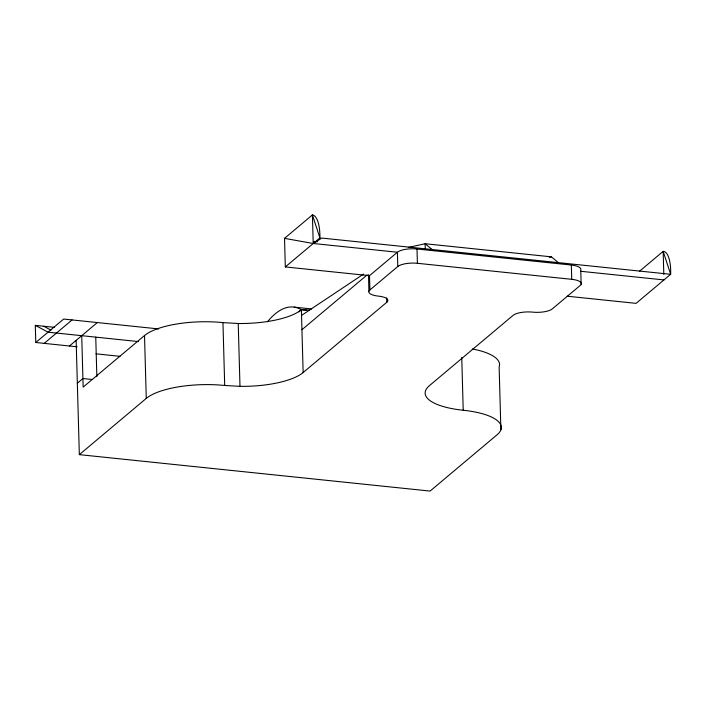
<?xml version="1.0" encoding="UTF-8"?>
<svg xmlns="http://www.w3.org/2000/svg" width="706" height="706" viewBox="0 0 706 706"><rect width="100%" height="100%" fill="white"/><g stroke="black" fill="none" stroke-linecap="round" stroke-linejoin="round"><path stroke-width="1.06" d="M54.238 327.328L35.3 325.36L35.777 342.498L63.672 319.059L158.726 328.934M44.196 343.372L72.083 319.933M69.453 345.993L97.34 322.563M77.342 383.226L82.92 378.531L92.636 379.546M309.59 310.058L301.383 309.705A60.416 19.565 -1.6 0 1 238.231 323.498L222.946 322.624A60.416 19.565 -1.6 0 0 144.518 335.544L83.158 387.109L81.719 335.685M284.527 238.363L312.414 214.924L319.906 237.869L285.321 266.93L284.527 238.363L313.217 243.491L397.399 252.236A15.1 4.889 -1.6 0 1 416.999 249.006L571.33 265.041A15.1 4.889 -1.6 0 1 580.747 269.921L581.153 284.2M76.142 340.371L79.337 454.638L146.274 398.396A60.416 19.565 -1.6 0 1 224.702 385.476L239.987 386.341A60.416 19.565 -1.6 0 0 303.139 372.556L386.809 302.247L386.685 297.853M298.859 311.831L301.383 309.705L306.828 310.269M301.939 329.702L367.199 274.863M285.321 266.93L369.503 275.675L397.399 252.236L397.796 266.524L369.9 289.954A15.1 4.889 -1.6 0 0 378.354 296.105A15.1 4.889 -1.6 0 1 386.809 302.247M431.031 250.462L432.151 249.527L425.136 243.729L408.324 247.453M557.299 263.585L558.42 262.641L551.404 256.843L425.136 243.729L425.277 248.918M639.38 271.351L663.163 251.362L670.656 274.299L636.08 303.359L567.2 296.211M301.541 315.423L363.625 274.043M549.303 257.311L551.404 256.843M314.046 241.426L317.321 241.77M580.879 271.298L663.967 279.929M397.796 266.524A15.1 4.889 -1.6 0 1 417.405 263.294L571.736 279.32A15.1 4.889 -1.6 0 1 580.182 285.471L552.295 308.901A15.1 4.889 -1.6 0 1 532.686 312.131A15.1 4.889 -1.6 0 0 513.077 315.361L429.407 385.67A60.416 19.565 -1.6 0 0 463.215 410.248A60.416 19.565 -1.6 0 1 497.024 434.825L430.086 491.076L79.337 454.638M294.19 307.128L311.602 308.937M138.411 341.572L48.052 332.182L35.3 325.36M35.777 342.498L77.122 346.796M95.963 353.821L120.029 356.327M43.719 326.234L51 330.134M663.808 274.431L663.163 251.362A27.172 9.716 -84.1 0 1 670.656 274.299L321.821 238.072L313.217 243.491L312.414 214.924A28.699 10.255 -84.1 0 1 319.906 237.869M571.33 265.041L571.736 279.32M500.889 429.777L499.133 366.926A60.416 19.565 -1.6 0 0 472.252 348.949M461.742 357.324L463.215 410.248M416.999 249.006L417.405 263.294M369.503 275.675L369.9 289.954M368.479 274.74L368.938 291.216M303.139 372.556L301.383 309.705A142.162 50.823 -84.1 0 0 267.468 321.795M238.231 323.498L239.987 386.341M222.946 322.624L224.702 385.476M144.518 335.544L146.274 398.396M95.751 337.141L96.854 376.695"/></g></svg>
